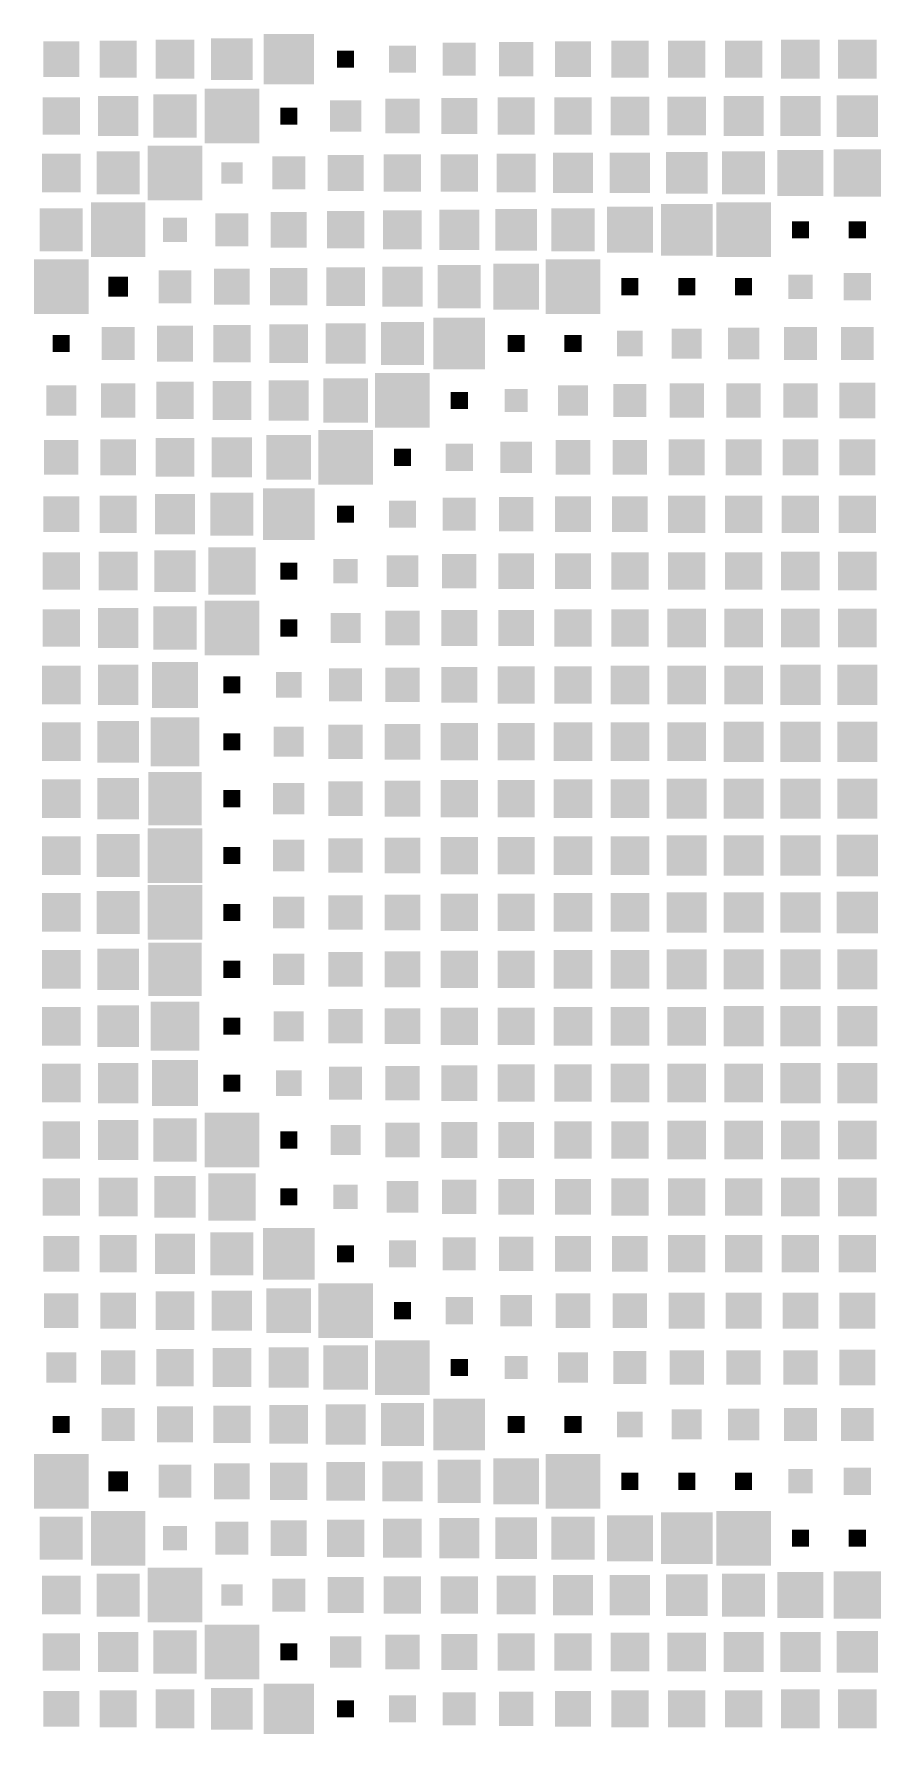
# Model space of a CAD drawing. Header units: millimetres. Extents: x 0 to 300, y 1 to 299.
# Drawn here: x 0.2 to 149.2, y 0.6 to 299.4 of the extents above; entities that cross this region are included whole.
import ezdxf

# ---------------------------------------------------------------- set-up
doc = ezdxf.new("R2010")
doc.units = ezdxf.units.MM

msp = doc.modelspace()

# ---------------------------------------------------------------- linework, layer by layer
for points in [[(40.579, 290.579), (40.579, 299.421), (49.421, 290.579), (49.421, 299.421)], [(1.849, 291.849), (1.849, 298.151), (8.151, 291.849), (8.151, 298.151)], [(11.722, 291.722), (11.722, 298.278), (18.278, 291.722), (18.278, 298.278)], [(21.595, 291.595), (21.595, 298.405), (28.405, 291.595), (28.405, 298.405)], [(31.341, 291.341), (31.341, 298.659), (38.659, 291.341), (38.659, 298.659)], [(53.5, 293.5), (53.5, 296.5), (56.5, 293.5), (56.5, 296.5)], [(62.611, 292.611), (62.611, 297.389), (67.389, 292.611), (67.389, 297.389)], [(72.103, 292.103), (72.103, 297.897), (77.897, 292.103), (77.897, 297.897)], [(81.976, 291.976), (81.976, 298.024), (88.024, 291.976), (88.024, 298.024)], [(91.849, 291.849), (91.849, 298.151), (98.151, 291.849), (98.151, 298.151)], [(101.722, 291.722), (101.722, 298.278), (108.278, 291.722), (108.278, 298.278)], [(111.722, 291.722), (111.722, 298.278), (118.278, 291.722), (118.278, 298.278)], [(121.722, 291.722), (121.722, 298.278), (128.278, 291.722), (128.278, 298.278)], [(131.595, 291.595), (131.595, 298.405), (138.405, 291.595), (138.405, 298.405)], [(141.595, 291.595), (141.595, 298.405), (148.405, 291.595), (148.405, 298.405)], [(1.722, 281.722), (1.722, 288.278), (8.278, 281.722), (8.278, 288.278)], [(11.468, 281.468), (11.468, 288.532), (18.532, 281.468), (18.532, 288.532)], [(21.214, 281.214), (21.214, 288.786), (28.786, 281.214), (28.786, 288.786)], [(30.198, 280.198), (30.198, 289.802), (39.802, 280.198), (39.802, 289.802)], [(52.23, 282.23), (52.23, 287.77), (57.77, 282.23), (57.77, 287.77)], [(61.976, 281.976), (61.976, 288.024), (68.024, 281.976), (68.024, 288.024)], [(71.849, 281.849), (71.849, 288.151), (78.151, 281.849), (78.151, 288.151)], [(81.722, 281.722), (81.722, 288.278), (88.278, 281.722), (88.278, 288.278)], [(91.722, 281.722), (91.722, 288.278), (98.278, 281.722), (98.278, 288.278)], [(101.595, 281.595), (101.595, 288.405), (108.405, 281.595), (108.405, 288.405)], [(111.595, 281.595), (111.595, 288.405), (118.405, 281.595), (118.405, 288.405)], [(121.468, 281.468), (121.468, 288.532), (128.532, 281.468), (128.532, 288.532)], [(131.468, 281.468), (131.468, 288.532), (138.532, 281.468), (138.532, 288.532)], [(141.341, 281.341), (141.341, 288.659), (148.659, 281.341), (148.659, 288.659)], [(43.5, 283.5), (43.5, 286.5), (46.5, 283.5), (46.5, 286.5)], [(1.595, 271.595), (1.595, 278.405), (8.405, 271.595), (8.405, 278.405)], [(11.214, 271.214), (11.214, 278.786), (18.786, 271.214), (18.786, 278.786)], [(20.198, 270.198), (20.198, 279.802), (29.802, 270.198), (29.802, 279.802)], [(51.849, 271.849), (51.849, 278.151), (58.151, 271.849), (58.151, 278.151)], [(61.722, 271.722), (61.722, 278.278), (68.278, 271.722), (68.278, 278.278)], [(71.722, 271.722), (71.722, 278.278), (78.278, 271.722), (78.278, 278.278)], [(81.595, 271.595), (81.595, 278.405), (88.405, 271.595), (88.405, 278.405)], [(91.468, 271.468), (91.468, 278.532), (98.532, 271.468), (98.532, 278.532)], [(101.468, 271.468), (101.468, 278.532), (108.532, 271.468), (108.532, 278.532)], [(111.341, 271.341), (111.341, 278.659), (118.659, 271.341), (118.659, 278.659)], [(121.214, 271.214), (121.214, 278.786), (128.786, 271.214), (128.786, 278.786)], [(130.96, 270.96), (130.96, 279.04), (139.04, 270.96), (139.04, 279.04)], [(140.833, 270.833), (140.833, 279.167), (149.167, 270.833), (149.167, 279.167)], [(33.119, 273.119), (33.119, 276.881), (36.881, 273.119), (36.881, 276.881)], [(42.103, 272.103), (42.103, 277.897), (47.897, 272.103), (47.897, 277.897)], [(10.198, 260.198), (10.198, 269.802), (19.802, 260.198), (19.802, 269.802)], [(100.96, 260.96), (100.96, 269.04), (109.04, 260.96), (109.04, 269.04)], [(110.452, 260.452), (110.452, 269.548), (119.548, 260.452), (119.548, 269.548)], [(120.198, 260.198), (120.198, 269.802), (129.802, 260.198), (129.802, 269.802)], [(1.214, 261.214), (1.214, 268.786), (8.786, 261.214), (8.786, 268.786)], [(22.865, 262.865), (22.865, 267.135), (27.135, 262.865), (27.135, 267.135)], [(32.103, 262.103), (32.103, 267.897), (37.897, 262.103), (37.897, 267.897)], [(41.849, 261.849), (41.849, 268.151), (48.151, 261.849), (48.151, 268.151)], [(51.722, 261.722), (51.722, 268.278), (58.278, 261.722), (58.278, 268.278)], [(61.595, 261.595), (61.595, 268.405), (68.405, 261.595), (68.405, 268.405)], [(71.468, 261.468), (71.468, 268.532), (78.532, 261.468), (78.532, 268.532)], [(81.341, 261.341), (81.341, 268.659), (88.659, 261.341), (88.659, 268.659)], [(91.214, 261.214), (91.214, 268.786), (98.786, 261.214), (98.786, 268.786)], [(133.5, 263.5), (133.5, 266.5), (136.5, 263.5), (136.5, 266.5)], [(143.5, 263.5), (143.5, 266.5), (146.5, 263.5), (146.5, 266.5)], [(0.198, 250.198), (0.198, 259.802), (9.802, 250.198), (9.802, 259.802)], [(22.103, 252.103), (22.103, 257.897), (27.897, 252.103), (27.897, 257.897)], [(31.849, 251.849), (31.849, 258.151), (38.151, 251.849), (38.151, 258.151)], [(41.722, 251.722), (41.722, 258.278), (48.278, 251.722), (48.278, 258.278)], [(51.595, 251.595), (51.595, 258.405), (58.405, 251.595), (58.405, 258.405)], [(61.468, 251.468), (61.468, 258.532), (68.532, 251.468), (68.532, 258.532)], [(71.214, 251.214), (71.214, 258.786), (78.786, 251.214), (78.786, 258.786)], [(80.96, 250.96), (80.96, 259.04), (89.04, 250.96), (89.04, 259.04)], [(90.198, 250.198), (90.198, 259.802), (99.802, 250.198), (99.802, 259.802)], [(132.865, 252.865), (132.865, 257.135), (137.135, 252.865), (137.135, 257.135)], [(142.611, 252.611), (142.611, 257.389), (147.389, 252.611), (147.389, 257.389)], [(13.246, 253.246), (13.246, 256.754), (16.754, 253.246), (16.754, 256.754)], [(103.5, 253.5), (103.5, 256.5), (106.5, 253.5), (106.5, 256.5)], [(113.5, 253.5), (113.5, 256.5), (116.5, 253.5), (116.5, 256.5)], [(123.5, 253.5), (123.5, 256.5), (126.5, 253.5), (126.5, 256.5)], [(21.849, 241.849), (21.849, 248.151), (28.151, 241.849), (28.151, 248.151)], [(31.722, 241.722), (31.722, 248.278), (38.278, 241.722), (38.278, 248.278)], [(41.595, 241.595), (41.595, 248.405), (48.405, 241.595), (48.405, 248.405)], [(51.468, 241.468), (51.468, 248.532), (58.532, 241.468), (58.532, 248.532)], [(61.214, 241.214), (61.214, 248.786), (68.786, 241.214), (68.786, 248.786)], [(70.452, 240.452), (70.452, 249.548), (79.548, 240.452), (79.548, 249.548)], [(3.5, 243.5), (3.5, 246.5), (6.5, 243.5), (6.5, 246.5)], [(12.103, 242.103), (12.103, 247.897), (17.897, 242.103), (17.897, 247.897)], [(83.5, 243.5), (83.5, 246.5), (86.5, 243.5), (86.5, 246.5)], [(93.5, 243.5), (93.5, 246.5), (96.5, 243.5), (96.5, 246.5)], [(102.738, 242.738), (102.738, 247.262), (107.262, 242.738), (107.262, 247.262)], [(112.357, 242.357), (112.357, 247.643), (117.643, 242.357), (117.643, 247.643)], [(122.23, 242.23), (122.23, 247.77), (127.77, 242.23), (127.77, 247.77)], [(132.103, 242.103), (132.103, 247.897), (137.897, 242.103), (137.897, 247.897)], [(142.103, 242.103), (142.103, 247.897), (147.897, 242.103), (147.897, 247.897)], [(60.198, 230.198), (60.198, 239.802), (69.802, 230.198), (69.802, 239.802)], [(2.357, 232.357), (2.357, 237.643), (7.643, 232.357), (7.643, 237.643)], [(11.976, 231.976), (11.976, 238.024), (18.024, 231.976), (18.024, 238.024)], [(21.722, 231.722), (21.722, 238.278), (28.278, 231.722), (28.278, 238.278)], [(31.595, 231.595), (31.595, 238.405), (38.405, 231.595), (38.405, 238.405)], [(41.468, 231.468), (41.468, 238.532), (48.532, 231.468), (48.532, 238.532)], [(51.087, 231.087), (51.087, 238.913), (58.913, 231.087), (58.913, 238.913)], [(73.5, 233.5), (73.5, 236.5), (76.5, 233.5), (76.5, 236.5)], [(82.992, 232.992), (82.992, 237.008), (87.008, 232.992), (87.008, 237.008)], [(92.357, 232.357), (92.357, 237.643), (97.643, 232.357), (97.643, 237.643)], [(102.103, 232.103), (102.103, 237.897), (107.897, 232.103), (107.897, 237.897)], [(111.976, 231.976), (111.976, 238.024), (118.024, 231.976), (118.024, 238.024)], [(121.976, 231.976), (121.976, 238.024), (128.024, 231.976), (128.024, 238.024)], [(131.976, 231.976), (131.976, 238.024), (138.024, 231.976), (138.024, 238.024)], [(141.849, 231.849), (141.849, 238.151), (148.151, 231.849), (148.151, 238.151)], [(1.976, 221.976), (1.976, 228.024), (8.024, 221.976), (8.024, 228.024)], [(11.849, 221.849), (11.849, 228.151), (18.151, 221.849), (18.151, 228.151)], [(21.595, 221.595), (21.595, 228.405), (28.405, 221.595), (28.405, 228.405)], [(31.468, 221.468), (31.468, 228.532), (38.532, 221.468), (38.532, 228.532)], [(41.087, 221.087), (41.087, 228.913), (48.913, 221.087), (48.913, 228.913)], [(50.198, 220.198), (50.198, 229.802), (59.802, 220.198), (59.802, 229.802)], [(72.611, 222.611), (72.611, 227.389), (77.389, 222.611), (77.389, 227.389)], [(82.23, 222.23), (82.23, 227.77), (87.77, 222.23), (87.77, 227.77)], [(91.976, 221.976), (91.976, 228.024), (98.024, 221.976), (98.024, 228.024)], [(101.976, 221.976), (101.976, 228.024), (108.024, 221.976), (108.024, 228.024)], [(111.849, 221.849), (111.849, 228.151), (118.151, 221.849), (118.151, 228.151)], [(121.849, 221.849), (121.849, 228.151), (128.151, 221.849), (128.151, 228.151)], [(131.849, 221.849), (131.849, 228.151), (138.151, 221.849), (138.151, 228.151)], [(141.849, 221.849), (141.849, 228.151), (148.151, 221.849), (148.151, 228.151)], [(63.5, 223.5), (63.5, 226.5), (66.5, 223.5), (66.5, 226.5)], [(11.722, 211.722), (11.722, 218.278), (18.278, 211.722), (18.278, 218.278)], [(21.468, 211.468), (21.468, 218.532), (28.532, 211.468), (28.532, 218.532)], [(31.214, 211.214), (31.214, 218.786), (38.786, 211.214), (38.786, 218.786)], [(40.452, 210.452), (40.452, 219.548), (49.548, 210.452), (49.548, 219.548)], [(111.722, 211.722), (111.722, 218.278), (118.278, 211.722), (118.278, 218.278)], [(121.722, 211.722), (121.722, 218.278), (128.278, 211.722), (128.278, 218.278)], [(131.722, 211.722), (131.722, 218.278), (138.278, 211.722), (138.278, 218.278)], [(141.722, 211.722), (141.722, 218.278), (148.278, 211.722), (148.278, 218.278)], [(1.849, 211.849), (1.849, 218.151), (8.151, 211.849), (8.151, 218.151)], [(53.5, 213.5), (53.5, 216.5), (56.5, 213.5), (56.5, 216.5)], [(62.611, 212.611), (62.611, 217.389), (67.389, 212.611), (67.389, 217.389)], [(72.103, 212.103), (72.103, 217.897), (77.897, 212.103), (77.897, 217.897)], [(81.976, 211.976), (81.976, 218.024), (88.024, 211.976), (88.024, 218.024)], [(91.849, 211.849), (91.849, 218.151), (98.151, 211.849), (98.151, 218.151)], [(101.849, 211.849), (101.849, 218.151), (108.151, 211.849), (108.151, 218.151)], [(1.722, 201.722), (1.722, 208.278), (8.278, 201.722), (8.278, 208.278)], [(11.595, 201.595), (11.595, 208.405), (18.405, 201.595), (18.405, 208.405)], [(21.341, 201.341), (21.341, 208.659), (28.659, 201.341), (28.659, 208.659)], [(30.833, 200.833), (30.833, 209.167), (39.167, 200.833), (39.167, 209.167)], [(43.5, 203.5), (43.5, 206.5), (46.5, 203.5), (46.5, 206.5)], [(52.865, 202.865), (52.865, 207.135), (57.135, 202.865), (57.135, 207.135)], [(62.23, 202.23), (62.23, 207.77), (67.77, 202.23), (67.77, 207.77)], [(71.976, 201.976), (71.976, 208.024), (78.024, 201.976), (78.024, 208.024)], [(81.849, 201.849), (81.849, 208.151), (88.151, 201.849), (88.151, 208.151)], [(91.849, 201.849), (91.849, 208.151), (98.151, 201.849), (98.151, 208.151)], [(101.722, 201.722), (101.722, 208.278), (108.278, 201.722), (108.278, 208.278)], [(111.722, 201.722), (111.722, 208.278), (118.278, 201.722), (118.278, 208.278)], [(121.722, 201.722), (121.722, 208.278), (128.278, 201.722), (128.278, 208.278)], [(131.595, 201.595), (131.595, 208.405), (138.405, 201.595), (138.405, 208.405)], [(141.595, 201.595), (141.595, 208.405), (148.405, 201.595), (148.405, 208.405)], [(1.722, 191.722), (1.722, 198.278), (8.278, 191.722), (8.278, 198.278)], [(11.468, 191.468), (11.468, 198.532), (18.532, 191.468), (18.532, 198.532)], [(21.214, 191.214), (21.214, 198.786), (28.786, 191.214), (28.786, 198.786)], [(30.198, 190.198), (30.198, 199.802), (39.802, 190.198), (39.802, 199.802)], [(52.357, 192.357), (52.357, 197.643), (57.643, 192.357), (57.643, 197.643)], [(61.976, 191.976), (61.976, 198.024), (68.024, 191.976), (68.024, 198.024)], [(71.849, 191.849), (71.849, 198.151), (78.151, 191.849), (78.151, 198.151)], [(81.849, 191.849), (81.849, 198.151), (88.151, 191.849), (88.151, 198.151)], [(91.722, 191.722), (91.722, 198.278), (98.278, 191.722), (98.278, 198.278)], [(101.722, 191.722), (101.722, 198.278), (108.278, 191.722), (108.278, 198.278)], [(111.595, 191.595), (111.595, 198.405), (118.405, 191.595), (118.405, 198.405)], [(121.595, 191.595), (121.595, 198.405), (128.405, 191.595), (128.405, 198.405)], [(131.595, 191.595), (131.595, 198.405), (138.405, 191.595), (138.405, 198.405)], [(141.595, 191.595), (141.595, 198.405), (148.405, 191.595), (148.405, 198.405)], [(43.5, 193.5), (43.5, 196.5), (46.5, 193.5), (46.5, 196.5)], [(1.595, 181.595), (1.595, 188.405), (8.405, 181.595), (8.405, 188.405)], [(11.468, 181.468), (11.468, 188.532), (18.532, 181.468), (18.532, 188.532)], [(20.96, 180.96), (20.96, 189.04), (29.04, 180.96), (29.04, 189.04)], [(81.722, 181.722), (81.722, 188.278), (88.278, 181.722), (88.278, 188.278)], [(91.722, 181.722), (91.722, 188.278), (98.278, 181.722), (98.278, 188.278)], [(101.595, 181.595), (101.595, 188.405), (108.405, 181.595), (108.405, 188.405)], [(111.595, 181.595), (111.595, 188.405), (118.405, 181.595), (118.405, 188.405)], [(121.595, 181.595), (121.595, 188.405), (128.405, 181.595), (128.405, 188.405)], [(131.468, 181.468), (131.468, 188.532), (138.532, 181.468), (138.532, 188.532)], [(141.468, 181.468), (141.468, 188.532), (148.532, 181.468), (148.532, 188.532)], [(33.5, 183.5), (33.5, 186.5), (36.5, 183.5), (36.5, 186.5)], [(42.738, 182.738), (42.738, 187.262), (47.262, 182.738), (47.262, 187.262)], [(52.103, 182.103), (52.103, 187.897), (57.897, 182.103), (57.897, 187.897)], [(61.976, 181.976), (61.976, 188.024), (68.024, 181.976), (68.024, 188.024)], [(71.849, 181.849), (71.849, 188.151), (78.151, 181.849), (78.151, 188.151)], [(1.595, 171.595), (1.595, 178.405), (8.405, 171.595), (8.405, 178.405)], [(11.341, 171.341), (11.341, 178.659), (18.659, 171.341), (18.659, 178.659)], [(20.706, 170.706), (20.706, 179.294), (29.294, 170.706), (29.294, 179.294)], [(33.5, 173.5), (33.5, 176.5), (36.5, 173.5), (36.5, 176.5)], [(42.357, 172.357), (42.357, 177.643), (47.643, 172.357), (47.643, 177.643)], [(51.976, 171.976), (51.976, 178.024), (58.024, 171.976), (58.024, 178.024)], [(61.849, 171.849), (61.849, 178.151), (68.151, 171.849), (68.151, 178.151)], [(71.722, 171.722), (71.722, 178.278), (78.278, 171.722), (78.278, 178.278)], [(81.722, 171.722), (81.722, 178.278), (88.278, 171.722), (88.278, 178.278)], [(91.595, 171.595), (91.595, 178.405), (98.405, 171.595), (98.405, 178.405)], [(101.595, 171.595), (101.595, 178.405), (108.405, 171.595), (108.405, 178.405)], [(111.595, 171.595), (111.595, 178.405), (118.405, 171.595), (118.405, 178.405)], [(121.468, 171.468), (121.468, 178.532), (128.532, 171.468), (128.532, 178.532)], [(131.468, 171.468), (131.468, 178.532), (138.532, 171.468), (138.532, 178.532)], [(141.468, 171.468), (141.468, 178.532), (148.532, 171.468), (148.532, 178.532)], [(1.595, 161.595), (1.595, 168.405), (8.405, 161.595), (8.405, 168.405)], [(11.341, 161.341), (11.341, 168.659), (18.659, 161.341), (18.659, 168.659)], [(20.325, 160.325), (20.325, 169.675), (29.675, 160.325), (29.675, 169.675)], [(42.23, 162.23), (42.23, 167.77), (47.77, 162.23), (47.77, 167.77)], [(51.976, 161.976), (51.976, 168.024), (58.024, 161.976), (58.024, 168.024)], [(61.849, 161.849), (61.849, 168.151), (68.151, 161.849), (68.151, 168.151)], [(71.722, 161.722), (71.722, 168.278), (78.278, 161.722), (78.278, 168.278)], [(81.722, 161.722), (81.722, 168.278), (88.278, 161.722), (88.278, 168.278)], [(91.595, 161.595), (91.595, 168.405), (98.405, 161.595), (98.405, 168.405)], [(101.595, 161.595), (101.595, 168.405), (108.405, 161.595), (108.405, 168.405)], [(111.468, 161.468), (111.468, 168.532), (118.532, 161.468), (118.532, 168.532)], [(121.468, 161.468), (121.468, 168.532), (128.532, 161.468), (128.532, 168.532)], [(131.468, 161.468), (131.468, 168.532), (138.532, 161.468), (138.532, 168.532)], [(141.468, 161.468), (141.468, 168.532), (148.532, 161.468), (148.532, 168.532)], [(33.5, 163.5), (33.5, 166.5), (36.5, 163.5), (36.5, 166.5)], [(1.595, 151.595), (1.595, 158.405), (8.405, 151.595), (8.405, 158.405)], [(11.214, 151.214), (11.214, 158.786), (18.786, 151.214), (18.786, 158.786)], [(20.198, 150.198), (20.198, 159.802), (29.802, 150.198), (29.802, 159.802)], [(91.595, 151.595), (91.595, 158.405), (98.405, 151.595), (98.405, 158.405)], [(101.595, 151.595), (101.595, 158.405), (108.405, 151.595), (108.405, 158.405)], [(111.468, 151.468), (111.468, 158.532), (118.532, 151.468), (118.532, 158.532)], [(121.468, 151.468), (121.468, 158.532), (128.532, 151.468), (128.532, 158.532)], [(131.468, 151.468), (131.468, 158.532), (138.532, 151.468), (138.532, 158.532)], [(141.341, 151.341), (141.341, 158.659), (148.659, 151.341), (148.659, 158.659)], [(33.5, 153.5), (33.5, 156.5), (36.5, 153.5), (36.5, 156.5)], [(42.23, 152.23), (42.23, 157.77), (47.77, 152.23), (47.77, 157.77)], [(51.976, 151.976), (51.976, 158.024), (58.024, 151.976), (58.024, 158.024)], [(61.849, 151.849), (61.849, 158.151), (68.151, 151.849), (68.151, 158.151)], [(71.722, 151.722), (71.722, 158.278), (78.278, 151.722), (78.278, 158.278)], [(81.722, 151.722), (81.722, 158.278), (88.278, 151.722), (88.278, 158.278)], [(20.198, 140.198), (20.198, 149.802), (29.802, 140.198), (29.802, 149.802)], [(1.595, 141.595), (1.595, 148.405), (8.405, 141.595), (8.405, 148.405)], [(11.214, 141.214), (11.214, 148.786), (18.786, 141.214), (18.786, 148.786)], [(33.5, 143.5), (33.5, 146.5), (36.5, 143.5), (36.5, 146.5)], [(42.23, 142.23), (42.23, 147.77), (47.77, 142.23), (47.77, 147.77)], [(51.976, 141.976), (51.976, 148.024), (58.024, 141.976), (58.024, 148.024)], [(61.849, 141.849), (61.849, 148.151), (68.151, 141.849), (68.151, 148.151)], [(71.722, 141.722), (71.722, 148.278), (78.278, 141.722), (78.278, 148.278)], [(81.722, 141.722), (81.722, 148.278), (88.278, 141.722), (88.278, 148.278)], [(91.595, 141.595), (91.595, 148.405), (98.405, 141.595), (98.405, 148.405)], [(101.595, 141.595), (101.595, 148.405), (108.405, 141.595), (108.405, 148.405)], [(111.468, 141.468), (111.468, 148.532), (118.532, 141.468), (118.532, 148.532)], [(121.468, 141.468), (121.468, 148.532), (128.532, 141.468), (128.532, 148.532)], [(131.468, 141.468), (131.468, 148.532), (138.532, 141.468), (138.532, 148.532)], [(141.341, 141.341), (141.341, 148.659), (148.659, 141.341), (148.659, 148.659)], [(1.595, 131.595), (1.595, 138.405), (8.405, 131.595), (8.405, 138.405)], [(11.341, 131.341), (11.341, 138.659), (18.659, 131.341), (18.659, 138.659)], [(20.325, 130.325), (20.325, 139.675), (29.675, 130.325), (29.675, 139.675)], [(42.23, 132.23), (42.23, 137.77), (47.77, 132.23), (47.77, 137.77)], [(51.976, 131.976), (51.976, 138.024), (58.024, 131.976), (58.024, 138.024)], [(61.849, 131.849), (61.849, 138.151), (68.151, 131.849), (68.151, 138.151)], [(71.722, 131.722), (71.722, 138.278), (78.278, 131.722), (78.278, 138.278)], [(81.722, 131.722), (81.722, 138.278), (88.278, 131.722), (88.278, 138.278)], [(91.595, 131.595), (91.595, 138.405), (98.405, 131.595), (98.405, 138.405)], [(101.595, 131.595), (101.595, 138.405), (108.405, 131.595), (108.405, 138.405)], [(111.468, 131.468), (111.468, 138.532), (118.532, 131.468), (118.532, 138.532)], [(121.468, 131.468), (121.468, 138.532), (128.532, 131.468), (128.532, 138.532)], [(131.468, 131.468), (131.468, 138.532), (138.532, 131.468), (138.532, 138.532)], [(141.468, 131.468), (141.468, 138.532), (148.532, 131.468), (148.532, 138.532)], [(33.5, 133.5), (33.5, 136.5), (36.5, 133.5), (36.5, 136.5)], [(11.341, 121.341), (11.341, 128.659), (18.659, 121.341), (18.659, 128.659)], [(20.706, 120.706), (20.706, 129.294), (29.294, 120.706), (29.294, 129.294)], [(121.468, 121.468), (121.468, 128.532), (128.532, 121.468), (128.532, 128.532)], [(131.468, 121.468), (131.468, 128.532), (138.532, 121.468), (138.532, 128.532)], [(141.468, 121.468), (141.468, 128.532), (148.532, 121.468), (148.532, 128.532)], [(1.595, 121.595), (1.595, 128.405), (8.405, 121.595), (8.405, 128.405)], [(33.5, 123.5), (33.5, 126.5), (36.5, 123.5), (36.5, 126.5)], [(42.357, 122.357), (42.357, 127.643), (47.643, 122.357), (47.643, 127.643)], [(51.976, 121.976), (51.976, 128.024), (58.024, 121.976), (58.024, 128.024)], [(61.849, 121.849), (61.849, 128.151), (68.151, 121.849), (68.151, 128.151)], [(71.722, 121.722), (71.722, 128.278), (78.278, 121.722), (78.278, 128.278)], [(81.722, 121.722), (81.722, 128.278), (88.278, 121.722), (88.278, 128.278)], [(91.595, 121.595), (91.595, 128.405), (98.405, 121.595), (98.405, 128.405)], [(101.595, 121.595), (101.595, 128.405), (108.405, 121.595), (108.405, 128.405)], [(111.595, 121.595), (111.595, 128.405), (118.405, 121.595), (118.405, 128.405)], [(1.595, 111.595), (1.595, 118.405), (8.405, 111.595), (8.405, 118.405)], [(11.468, 111.468), (11.468, 118.532), (18.532, 111.468), (18.532, 118.532)], [(20.96, 110.96), (20.96, 119.04), (29.04, 110.96), (29.04, 119.04)], [(42.738, 112.738), (42.738, 117.262), (47.262, 112.738), (47.262, 117.262)], [(52.103, 112.103), (52.103, 117.897), (57.897, 112.103), (57.897, 117.897)], [(61.976, 111.976), (61.976, 118.024), (68.024, 111.976), (68.024, 118.024)], [(71.849, 111.849), (71.849, 118.151), (78.151, 111.849), (78.151, 118.151)], [(81.722, 111.722), (81.722, 118.278), (88.278, 111.722), (88.278, 118.278)], [(91.722, 111.722), (91.722, 118.278), (98.278, 111.722), (98.278, 118.278)], [(101.595, 111.595), (101.595, 118.405), (108.405, 111.595), (108.405, 118.405)], [(111.595, 111.595), (111.595, 118.405), (118.405, 111.595), (118.405, 118.405)], [(121.595, 111.595), (121.595, 118.405), (128.405, 111.595), (128.405, 118.405)], [(131.468, 111.468), (131.468, 118.532), (138.532, 111.468), (138.532, 118.532)], [(141.468, 111.468), (141.468, 118.532), (148.532, 111.468), (148.532, 118.532)], [(33.5, 113.5), (33.5, 116.5), (36.5, 113.5), (36.5, 116.5)], [(1.722, 101.722), (1.722, 108.278), (8.278, 101.722), (8.278, 108.278)], [(11.468, 101.468), (11.468, 108.532), (18.532, 101.468), (18.532, 108.532)], [(21.214, 101.214), (21.214, 108.786), (28.786, 101.214), (28.786, 108.786)], [(30.198, 100.198), (30.198, 109.802), (39.802, 100.198), (39.802, 109.802)], [(52.357, 102.357), (52.357, 107.643), (57.643, 102.357), (57.643, 107.643)], [(61.976, 101.976), (61.976, 108.024), (68.024, 101.976), (68.024, 108.024)], [(71.849, 101.849), (71.849, 108.151), (78.151, 101.849), (78.151, 108.151)], [(81.849, 101.849), (81.849, 108.151), (88.151, 101.849), (88.151, 108.151)], [(91.722, 101.722), (91.722, 108.278), (98.278, 101.722), (98.278, 108.278)], [(101.722, 101.722), (101.722, 108.278), (108.278, 101.722), (108.278, 108.278)], [(111.595, 101.595), (111.595, 108.405), (118.405, 101.595), (118.405, 108.405)], [(121.595, 101.595), (121.595, 108.405), (128.405, 101.595), (128.405, 108.405)], [(131.595, 101.595), (131.595, 108.405), (138.405, 101.595), (138.405, 108.405)], [(141.595, 101.595), (141.595, 108.405), (148.405, 101.595), (148.405, 108.405)], [(43.5, 103.5), (43.5, 106.5), (46.5, 103.5), (46.5, 106.5)], [(21.341, 91.341), (21.341, 98.659), (28.659, 91.341), (28.659, 98.659)], [(30.833, 90.833), (30.833, 99.167), (39.167, 90.833), (39.167, 99.167)], [(1.722, 91.722), (1.722, 98.278), (8.278, 91.722), (8.278, 98.278)], [(11.595, 91.595), (11.595, 98.405), (18.405, 91.595), (18.405, 98.405)], [(43.5, 93.5), (43.5, 96.5), (46.5, 93.5), (46.5, 96.5)], [(52.865, 92.865), (52.865, 97.135), (57.135, 92.865), (57.135, 97.135)], [(62.23, 92.23), (62.23, 97.77), (67.77, 92.23), (67.77, 97.77)], [(71.976, 91.976), (71.976, 98.024), (78.024, 91.976), (78.024, 98.024)], [(81.849, 91.849), (81.849, 98.151), (88.151, 91.849), (88.151, 98.151)], [(91.849, 91.849), (91.849, 98.151), (98.151, 91.849), (98.151, 98.151)], [(101.722, 91.722), (101.722, 98.278), (108.278, 91.722), (108.278, 98.278)], [(111.722, 91.722), (111.722, 98.278), (118.278, 91.722), (118.278, 98.278)], [(121.722, 91.722), (121.722, 98.278), (128.278, 91.722), (128.278, 98.278)], [(131.595, 91.595), (131.595, 98.405), (138.405, 91.595), (138.405, 98.405)], [(141.595, 91.595), (141.595, 98.405), (148.405, 91.595), (148.405, 98.405)], [(1.849, 81.849), (1.849, 88.151), (8.151, 81.849), (8.151, 88.151)], [(11.722, 81.722), (11.722, 88.278), (18.278, 81.722), (18.278, 88.278)], [(21.468, 81.468), (21.468, 88.532), (28.532, 81.468), (28.532, 88.532)], [(31.214, 81.214), (31.214, 88.786), (38.786, 81.214), (38.786, 88.786)], [(40.452, 80.452), (40.452, 89.548), (49.548, 80.452), (49.548, 89.548)], [(62.611, 82.611), (62.611, 87.389), (67.389, 82.611), (67.389, 87.389)], [(72.103, 82.103), (72.103, 87.897), (77.897, 82.103), (77.897, 87.897)], [(81.976, 81.976), (81.976, 88.024), (88.024, 81.976), (88.024, 88.024)], [(91.849, 81.849), (91.849, 88.151), (98.151, 81.849), (98.151, 88.151)], [(101.849, 81.849), (101.849, 88.151), (108.151, 81.849), (108.151, 88.151)], [(111.722, 81.722), (111.722, 88.278), (118.278, 81.722), (118.278, 88.278)], [(121.722, 81.722), (121.722, 88.278), (128.278, 81.722), (128.278, 88.278)], [(131.722, 81.722), (131.722, 88.278), (138.278, 81.722), (138.278, 88.278)], [(141.722, 81.722), (141.722, 88.278), (148.278, 81.722), (148.278, 88.278)], [(53.5, 83.5), (53.5, 86.5), (56.5, 83.5), (56.5, 86.5)], [(1.976, 71.976), (1.976, 78.024), (8.024, 71.976), (8.024, 78.024)], [(11.849, 71.849), (11.849, 78.151), (18.151, 71.849), (18.151, 78.151)], [(21.595, 71.595), (21.595, 78.405), (28.405, 71.595), (28.405, 78.405)], [(31.468, 71.468), (31.468, 78.532), (38.532, 71.468), (38.532, 78.532)], [(41.087, 71.087), (41.087, 78.913), (48.913, 71.087), (48.913, 78.913)], [(50.198, 70.198), (50.198, 79.802), (59.802, 70.198), (59.802, 79.802)], [(82.23, 72.23), (82.23, 77.77), (87.77, 72.23), (87.77, 77.77)], [(91.976, 71.976), (91.976, 78.024), (98.024, 71.976), (98.024, 78.024)], [(101.976, 71.976), (101.976, 78.024), (108.024, 71.976), (108.024, 78.024)], [(111.849, 71.849), (111.849, 78.151), (118.151, 71.849), (118.151, 78.151)], [(121.849, 71.849), (121.849, 78.151), (128.151, 71.849), (128.151, 78.151)], [(131.849, 71.849), (131.849, 78.151), (138.151, 71.849), (138.151, 78.151)], [(141.849, 71.849), (141.849, 78.151), (148.151, 71.849), (148.151, 78.151)], [(63.5, 73.5), (63.5, 76.5), (66.5, 73.5), (66.5, 76.5)], [(72.611, 72.611), (72.611, 77.389), (77.389, 72.611), (77.389, 77.389)], [(51.087, 61.087), (51.087, 68.913), (58.913, 61.087), (58.913, 68.913)], [(60.198, 60.198), (60.198, 69.802), (69.802, 60.198), (69.802, 69.802)], [(2.357, 62.357), (2.357, 67.643), (7.643, 62.357), (7.643, 67.643)], [(11.976, 61.976), (11.976, 68.024), (18.024, 61.976), (18.024, 68.024)], [(21.722, 61.722), (21.722, 68.278), (28.278, 61.722), (28.278, 68.278)], [(31.595, 61.595), (31.595, 68.405), (38.405, 61.595), (38.405, 68.405)], [(41.468, 61.468), (41.468, 68.532), (48.532, 61.468), (48.532, 68.532)], [(73.5, 63.5), (73.5, 66.5), (76.5, 63.5), (76.5, 66.5)], [(82.992, 62.992), (82.992, 67.008), (87.008, 62.992), (87.008, 67.008)], [(92.357, 62.357), (92.357, 67.643), (97.643, 62.357), (97.643, 67.643)], [(102.103, 62.103), (102.103, 67.897), (107.897, 62.103), (107.897, 67.897)], [(111.976, 61.976), (111.976, 68.024), (118.024, 61.976), (118.024, 68.024)], [(121.976, 61.976), (121.976, 68.024), (128.024, 61.976), (128.024, 68.024)], [(131.976, 61.976), (131.976, 68.024), (138.024, 61.976), (138.024, 68.024)], [(141.849, 61.849), (141.849, 68.151), (148.151, 61.849), (148.151, 68.151)], [(12.103, 52.103), (12.103, 57.897), (17.897, 52.103), (17.897, 57.897)], [(21.849, 51.849), (21.849, 58.151), (28.151, 51.849), (28.151, 58.151)], [(31.722, 51.722), (31.722, 58.278), (38.278, 51.722), (38.278, 58.278)], [(41.595, 51.595), (41.595, 58.405), (48.405, 51.595), (48.405, 58.405)], [(51.468, 51.468), (51.468, 58.532), (58.532, 51.468), (58.532, 58.532)], [(61.214, 51.214), (61.214, 58.786), (68.786, 51.214), (68.786, 58.786)], [(70.452, 50.452), (70.452, 59.548), (79.548, 50.452), (79.548, 59.548)], [(102.738, 52.738), (102.738, 57.262), (107.262, 52.738), (107.262, 57.262)], [(112.357, 52.357), (112.357, 57.643), (117.643, 52.357), (117.643, 57.643)], [(122.23, 52.23), (122.23, 57.77), (127.77, 52.23), (127.77, 57.77)], [(132.103, 52.103), (132.103, 57.897), (137.897, 52.103), (137.897, 57.897)], [(142.103, 52.103), (142.103, 57.897), (147.897, 52.103), (147.897, 57.897)], [(3.5, 53.5), (3.5, 56.5), (6.5, 53.5), (6.5, 56.5)], [(83.5, 53.5), (83.5, 56.5), (86.5, 53.5), (86.5, 56.5)], [(93.5, 53.5), (93.5, 56.5), (96.5, 53.5), (96.5, 56.5)], [(0.198, 40.198), (0.198, 49.802), (9.802, 40.198), (9.802, 49.802)], [(22.103, 42.103), (22.103, 47.897), (27.897, 42.103), (27.897, 47.897)], [(31.849, 41.849), (31.849, 48.151), (38.151, 41.849), (38.151, 48.151)], [(41.722, 41.722), (41.722, 48.278), (48.278, 41.722), (48.278, 48.278)], [(51.595, 41.595), (51.595, 48.405), (58.405, 41.595), (58.405, 48.405)], [(61.468, 41.468), (61.468, 48.532), (68.532, 41.468), (68.532, 48.532)], [(71.214, 41.214), (71.214, 48.786), (78.786, 41.214), (78.786, 48.786)], [(80.96, 40.96), (80.96, 49.04), (89.04, 40.96), (89.04, 49.04)], [(90.198, 40.198), (90.198, 49.802), (99.802, 40.198), (99.802, 49.802)], [(13.246, 43.246), (13.246, 46.754), (16.754, 43.246), (16.754, 46.754)], [(103.5, 43.5), (103.5, 46.5), (106.5, 43.5), (106.5, 46.5)], [(113.5, 43.5), (113.5, 46.5), (116.5, 43.5), (116.5, 46.5)], [(123.5, 43.5), (123.5, 46.5), (126.5, 43.5), (126.5, 46.5)], [(132.865, 42.865), (132.865, 47.135), (137.135, 42.865), (137.135, 47.135)], [(142.611, 42.611), (142.611, 47.389), (147.389, 42.611), (147.389, 47.389)], [(10.198, 30.198), (10.198, 39.802), (19.802, 30.198), (19.802, 39.802)], [(100.96, 30.96), (100.96, 39.04), (109.04, 30.96), (109.04, 39.04)], [(110.452, 30.452), (110.452, 39.548), (119.548, 30.452), (119.548, 39.548)], [(120.198, 30.198), (120.198, 39.802), (129.802, 30.198), (129.802, 39.802)], [(1.214, 31.214), (1.214, 38.786), (8.786, 31.214), (8.786, 38.786)], [(22.865, 32.865), (22.865, 37.135), (27.135, 32.865), (27.135, 37.135)], [(32.103, 32.103), (32.103, 37.897), (37.897, 32.103), (37.897, 37.897)], [(41.849, 31.849), (41.849, 38.151), (48.151, 31.849), (48.151, 38.151)], [(51.722, 31.722), (51.722, 38.278), (58.278, 31.722), (58.278, 38.278)], [(61.595, 31.595), (61.595, 38.405), (68.405, 31.595), (68.405, 38.405)], [(71.468, 31.468), (71.468, 38.532), (78.532, 31.468), (78.532, 38.532)], [(81.341, 31.341), (81.341, 38.659), (88.659, 31.341), (88.659, 38.659)], [(91.214, 31.214), (91.214, 38.786), (98.786, 31.214), (98.786, 38.786)], [(133.5, 33.5), (133.5, 36.5), (136.5, 33.5), (136.5, 36.5)], [(143.5, 33.5), (143.5, 36.5), (146.5, 33.5), (146.5, 36.5)], [(1.595, 21.595), (1.595, 28.405), (8.405, 21.595), (8.405, 28.405)], [(11.214, 21.214), (11.214, 28.786), (18.786, 21.214), (18.786, 28.786)], [(20.198, 20.198), (20.198, 29.802), (29.802, 20.198), (29.802, 29.802)], [(42.103, 22.103), (42.103, 27.897), (47.897, 22.103), (47.897, 27.897)], [(51.849, 21.849), (51.849, 28.151), (58.151, 21.849), (58.151, 28.151)], [(61.722, 21.722), (61.722, 28.278), (68.278, 21.722), (68.278, 28.278)], [(71.722, 21.722), (71.722, 28.278), (78.278, 21.722), (78.278, 28.278)], [(81.595, 21.595), (81.595, 28.405), (88.405, 21.595), (88.405, 28.405)], [(91.468, 21.468), (91.468, 28.532), (98.532, 21.468), (98.532, 28.532)], [(101.468, 21.468), (101.468, 28.532), (108.532, 21.468), (108.532, 28.532)], [(111.341, 21.341), (111.341, 28.659), (118.659, 21.341), (118.659, 28.659)], [(121.214, 21.214), (121.214, 28.786), (128.786, 21.214), (128.786, 28.786)], [(130.96, 20.96), (130.96, 29.04), (139.04, 20.96), (139.04, 29.04)], [(140.833, 20.833), (140.833, 29.167), (149.167, 20.833), (149.167, 29.167)], [(33.119, 23.119), (33.119, 26.881), (36.881, 23.119), (36.881, 26.881)], [(1.722, 11.722), (1.722, 18.278), (8.278, 11.722), (8.278, 18.278)], [(11.468, 11.468), (11.468, 18.532), (18.532, 11.468), (18.532, 18.532)], [(21.214, 11.214), (21.214, 18.786), (28.786, 11.214), (28.786, 18.786)], [(30.198, 10.198), (30.198, 19.802), (39.802, 10.198), (39.802, 19.802)], [(61.976, 11.976), (61.976, 18.024), (68.024, 11.976), (68.024, 18.024)], [(71.849, 11.849), (71.849, 18.151), (78.151, 11.849), (78.151, 18.151)], [(81.722, 11.722), (81.722, 18.278), (88.278, 11.722), (88.278, 18.278)], [(91.722, 11.722), (91.722, 18.278), (98.278, 11.722), (98.278, 18.278)], [(101.595, 11.595), (101.595, 18.405), (108.405, 11.595), (108.405, 18.405)], [(111.595, 11.595), (111.595, 18.405), (118.405, 11.595), (118.405, 18.405)], [(121.468, 11.468), (121.468, 18.532), (128.532, 11.468), (128.532, 18.532)], [(131.468, 11.468), (131.468, 18.532), (138.532, 11.468), (138.532, 18.532)], [(141.341, 11.341), (141.341, 18.659), (148.659, 11.341), (148.659, 18.659)], [(43.5, 13.5), (43.5, 16.5), (46.5, 13.5), (46.5, 16.5)], [(52.23, 12.23), (52.23, 17.77), (57.77, 12.23), (57.77, 17.77)], [(40.579, 0.579), (40.579, 9.421), (49.421, 0.579), (49.421, 9.421)], [(1.849, 1.849), (1.849, 8.151), (8.151, 1.849), (8.151, 8.151)], [(11.722, 1.722), (11.722, 8.278), (18.278, 1.722), (18.278, 8.278)], [(21.595, 1.595), (21.595, 8.405), (28.405, 1.595), (28.405, 8.405)], [(31.341, 1.341), (31.341, 8.659), (38.659, 1.341), (38.659, 8.659)], [(53.5, 3.5), (53.5, 6.5), (56.5, 3.5), (56.5, 6.5)], [(62.611, 2.611), (62.611, 7.389), (67.389, 2.611), (67.389, 7.389)], [(72.103, 2.103), (72.103, 7.897), (77.897, 2.103), (77.897, 7.897)], [(81.976, 1.976), (81.976, 8.024), (88.024, 1.976), (88.024, 8.024)], [(91.849, 1.849), (91.849, 8.151), (98.151, 1.849), (98.151, 8.151)], [(101.722, 1.722), (101.722, 8.278), (108.278, 1.722), (108.278, 8.278)], [(111.722, 1.722), (111.722, 8.278), (118.278, 1.722), (118.278, 8.278)], [(121.722, 1.722), (121.722, 8.278), (128.278, 1.722), (128.278, 8.278)], [(131.595, 1.595), (131.595, 8.405), (138.405, 1.595), (138.405, 8.405)], [(141.595, 1.595), (141.595, 8.405), (148.405, 1.595), (148.405, 8.405)]]:
    msp.add_solid(points)

doc.saveas('drawing.dxf')
